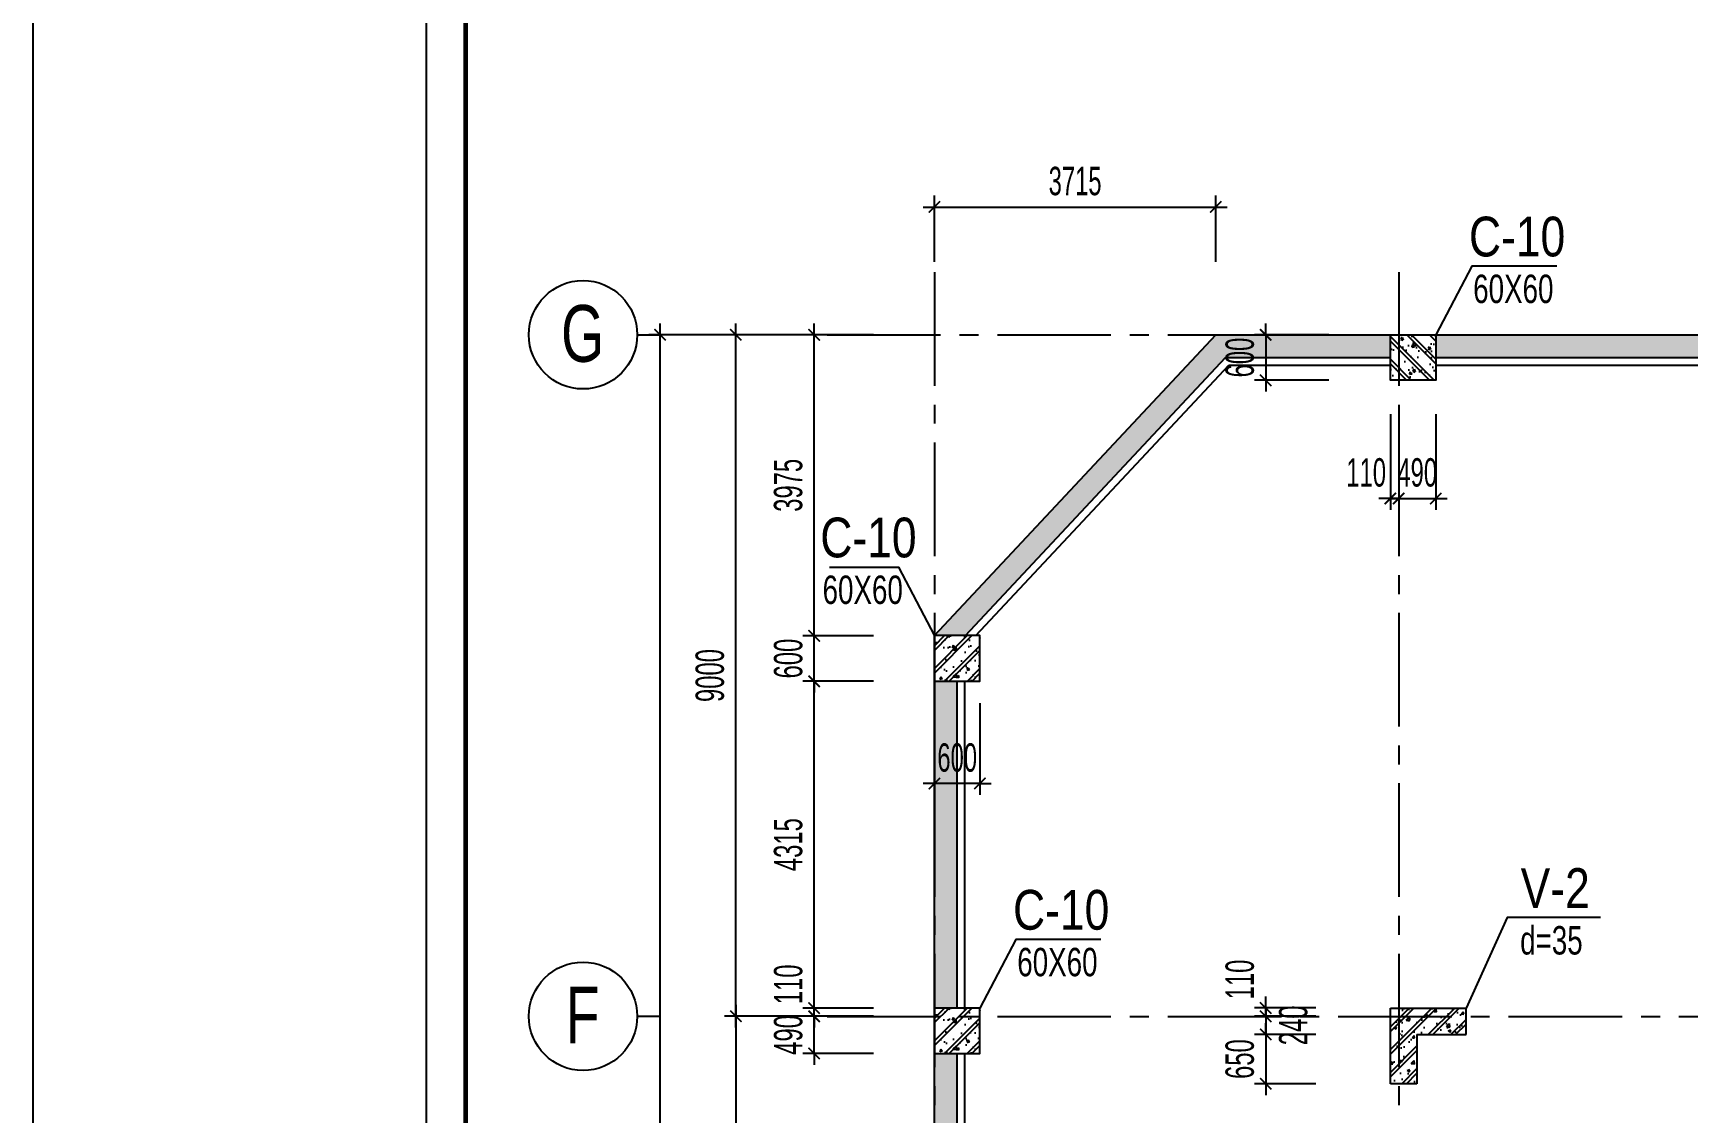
# Model space of a CAD drawing. Extents: x 1719887 to 1865417, y -150890 to 59748.
# Drawn here: x 1719887 to 1741740, y 21965 to 36225 of the extents above; entities that cross this region are included whole.
import ezdxf
from ezdxf.enums import TextEntityAlignment as Align

# ---------------------------------------------------------------- set-up
doc = ezdxf.new("R2010")
doc.units = 0
doc.header["$LTSCALE"] = 1000
doc.header["$MEASUREMENT"] = 0
doc.header["$PDMODE"] = 3
doc.linetypes.add('CENTER2', pattern=[1.125, 0.75, -0.125, 0.125, -0.125])
doc.layers.get('0').update_dxf_attribs({"linetype": 'CONTINUOUS'})
doc.layers.get('Defpoints').update_dxf_attribs({"linetype": 'CONTINUOUS'})
for name, color, linetype in [('CDC-KHUNGTEN', 7, 'CONTINUOUS'), ('CDC.01.AXIS', 160, 'CENTER2'), ('CDC.02.DIM', 1, 'CONTINUOUS'), ('CDC.05.STEEL', 4, 'CONTINUOUS'), ('CDC.06.TEXT', 2, 'CONTINUOUS'), ('CDC.10.HATCH', 9, 'CONTINUOUS'), ('CDC.11.NOTE', 8, 'CONTINUOUS'), ('KCS_CHI', 1, 'CONTINUOUS')]:
    doc.layers.add(name, color=color, linetype=linetype)
doc.styles.add('ARIAL', font='arial.ttf', dxfattribs={"width": 0.6})
doc.dimstyles.new('D150', dxfattribs={"dimscale": 150, "dimtxt": 2.5, "dimasz": 1, "dimexe": 1, "dimexo": 0, "dimgap": 1, "dimtad": 1, "dimdec": 0, "dimdsep": 46, "dimtxsty": 'ARIAL', "dimblk": 'ARCHTICK', "dimcen": 1, "dimdle": 1, "dimclrd": 1, "dimclre": 1, "dimclrt": 2, "dimadec": 0, "dimazin": 0, "dimtfac": 0.00072, "dimtdec": 0, "dimtix": 1, "dimtmove": 2, "dimatfit": 3, "dimldrblk": 'ARCHTICK', "dimfxl": 1, "dimtolj": 1, "dimlwd": -1, "dimlwe": -1, "dimarcsym": 0})
pattern_1 = [(50, (0, 0), (573.80815, -50.20171), [60, -660]), (355, (0, 0), (-111.00107, 601.7537), [48, -528]), (100.4514, (47.8, -4.2), (462.8075, 551.55163), [50.99215, -560.91369]), (46.1842, (0, 160), (853.79284, -132.4152), [90, -990]), (96.6356, (71.15, 149), (747.73016, 779.2943), [76.48823, -841.3704]), (351.1842, (0, 160), (747.72956, 779.2949), [72, -792]), (21, (80, 120), (477.52564, -322.09511), [60, -660]), (326, (80, 120), (194.65227, 580.12004), [48, -528]), (71.4514, (119.8, 93.16), (672.1781, 258.0244), [50.99215, -560.91369]), (37.5, (0, 0), (9.727884, 266.315083), [0, -521.6, 0, -536, 0, -530]), (7.5, (0, 0), (210.45563, 315.52937), [0, -305.6, 0, -509.6, 0, -202]), (327.5, (-178.4, 0), (427.05795, -18.043897), [0, -200, 0, -624, 0, -828]), (317.5, (-258.4, 0), (466.548935, 80.083986), [0, -260, 0, -414.4, 0, -588]), (45, (0, 0), (-240.416306, 240.416306), []), (45, (0, 98), (-240.416306, 240.416306), [])]

# ---------------------------------------------------------------- blocks, each defined once
blk = doc.blocks.new('_ARCHTICK')
at = {"color": 0, "linetype": 'ByBlock', "const_width": 0.15}
blk.add_lwpolyline([(-0.5, -0.5), (0.5, 0.5)], dxfattribs=at)
blk = doc.blocks.new('*D440')
at = {"layer": 'CDC.02.DIM', "color": 1, "transparency": 16777216}
for p, q in [((1729167, 23391), (1729167, 15791)), ((1730533, 23241), (1729017, 23241)), ((1730533, 15941), (1729017, 15941))]:
    blk.add_line(p, q, dxfattribs=at)
at = {"layer": 'Defpoints', "color": 0, "transparency": 16777216}
for p in [(1730533, 23241), (1729167, 15941), (1730533, 15941)]:
    blk.add_point(p, dxfattribs=at)
at = {"layer": 'CDC.02.DIM', "color": 1, "transparency": 16777216, "xscale": 150, "yscale": 150, "zscale": 150}
for p, rotation in [((1729167, 23241), 90), ((1729167, 15941), 270)]:
    blk.add_blockref('_ARCHTICK', p, dxfattribs=dict(at, rotation=rotation))
at = {"layer": 'CDC.02.DIM', "color": 2, "transparency": 16777216, "insert": (1728825, 19591), "char_height": 375, "attachment_point": 5, "rotation": 90, "style": 'ARIAL'}
blk.add_mtext('\\A1;7300', dxfattribs=at)
blk = doc.blocks.new('*D445')
at = {"layer": 'CDC.02.DIM', "color": 1, "transparency": 16777216}
for p, q in [((1728167, -23199), (1728167, 32391)), ((1730533, 32241), (1728017, 32241)), ((1730533, -23049), (1728017, -23049))]:
    blk.add_line(p, q, dxfattribs=at)
at = {"layer": 'Defpoints', "color": 0, "transparency": 16777216}
for p in [(1728167, 32241), (1730533, 32241), (1730533, -23049)]:
    blk.add_point(p, dxfattribs=at)
at = {"layer": 'CDC.02.DIM', "color": 1, "transparency": 16777216, "xscale": 150, "yscale": 150, "zscale": 150}
for p, rotation in [((1728167, 32241), 90), ((1728167, -23049), 270)]:
    blk.add_blockref('_ARCHTICK', p, dxfattribs=dict(at, rotation=rotation))
at = {"layer": 'CDC.02.DIM', "color": 2, "transparency": 16777216, "insert": (1727825, 4596), "char_height": 375, "attachment_point": 5, "rotation": 90, "style": 'ARIAL'}
blk.add_mtext('\\A1;55290', dxfattribs=at)
blk = doc.blocks.new('*D462')
at = {"layer": 'CDC.02.DIM', "color": 1, "transparency": 16777216}
for p, q in [((1729167, 23091), (1729167, 32391)), ((1730533, 32241), (1729017, 32241)), ((1730533, 23241), (1729017, 23241))]:
    blk.add_line(p, q, dxfattribs=at)
at = {"layer": 'Defpoints', "color": 0, "transparency": 16777216}
for p in [(1729167, 32241), (1730533, 32241), (1730533, 23241)]:
    blk.add_point(p, dxfattribs=at)
at = {"layer": 'CDC.02.DIM', "color": 1, "transparency": 16777216, "xscale": 150, "yscale": 150, "zscale": 150}
for p, rotation in [((1729167, 32241), 90), ((1729167, 23241), 270)]:
    blk.add_blockref('_ARCHTICK', p, dxfattribs=dict(at, rotation=rotation))
at = {"layer": 'CDC.02.DIM', "color": 2, "transparency": 16777216, "insert": (1728825, 27741), "char_height": 375, "attachment_point": 5, "rotation": 90, "style": 'ARIAL'}
blk.add_mtext('\\A1;9000', dxfattribs=at)
blk = doc.blocks.new('TH1')
at = {"layer": 'CDC.10.HATCH'}
h = blk.add_hatch(dxfattribs=at)
h.set_pattern_fill('CHAU-01', color=256, scale=80, style=0, pattern_type=2)
h.set_pattern_definition(pattern_1)
h.paths.add_polyline_path([(1734850, -103598), (1734550, -103598), (1734550, -110158), (1734850, -110158)])
h.paths.add_polyline_path([(1734849, -96348), (1734549, -96348), (1734550, -102998), (1734850, -102998)])
h.paths.add_polyline_path([(1734849, -87748), (1734549, -87748), (1734549, -95748), (1734849, -95748)])
h.paths.add_polyline_path([(1734849, -80497), (1734549, -80497), (1734549, -87148), (1734849, -87148)])
h.paths.add_polyline_path([(1734849, -73338), (1734549, -73338), (1734549, -79897), (1734849, -79897)])
h.paths.add_polyline_path([(1734849, -68421), (1734549, -68421), (1734549, -72738), (1734849, -72738)])
h.paths.add_polyline_path([(1738394, -64148), (1740570, -64148), (1740570, -63848), (1738264, -63848), (1734549, -67821), (1734960, -67821)])
h = blk.add_hatch(dxfattribs=at)
h.set_pattern_fill('CHAU-01', color=256, scale=50, angle=270, style=0, pattern_type=2)
h.set_pattern_definition([(320, (-8186.55, -371169.63), (-31.376067, -358.63009), [37.5, -412.5]), (265, (-8186.55, -371169.63), (376.09607, 69.37567), [30, -330]), (10.4514, (-8189.17, -371199.52), (344.71977, -289.25469), [31.870095, -350.571056]), (316.1842, (-8086.55, -371169.63), (-82.75951, -533.62052), [56.25, -618.75]), (6.6356, (-8093.45, -371214.1), (487.05894, -467.33135), [47.80514, -525.8565]), (261.1842, (-8086.55, -371169.63), (487.0593, -467.33097), [45, -495]), (291, (-8111.55, -371219.63), (-201.309445, -298.453526), [37.5, -412.5]), (236, (-8111.55, -371219.63), (362.57502, -121.657666), [30, -330]), (341.4514, (-8128.33, -371244.5), (161.26525, -420.111314), [31.870095, -350.571056]), (307.5, (-8186.55, -371169.63), (166.446927, -6.079928), [0, -326, 0, -335, 0, -331.25]), (277.5, (-8186.55, -371169.63), (197.205856, -131.534769), [0, -191, 0, -318.5, 0, -126.25]), (237.5, (-8186.55, -371058.13), (-11.277436, -266.911218), [0, -125, 0, -390, 0, -517.5]), (227.5, (-8186.55, -371008.13), (50.05249, -291.593085), [0, -162.5, 0, -259, 0, -367.5]), (315, (-8186.55, -371169.63), (150.26019, 150.26019), []), (315, (-8125.3, -371169.63), (150.26019, 150.26019), [])])
h.paths.add_polyline_path([(1741170, -64448), (1740570, -64448), (1740570, -63848), (1741170, -63848)])
h = blk.add_hatch(dxfattribs=at)
h.set_pattern_fill('CHAU-01', color=256, scale=80, style=0, pattern_type=2)
h.set_pattern_definition(pattern_1)
h.paths.add_polyline_path([(1748680, -63848), (1741170, -63848), (1741170, -64148), (1748680, -64148)])
h.paths.add_polyline_path([(1756880, -63848), (1749280, -63848), (1749280, -64148), (1756880, -64148)])
h.paths.add_polyline_path([(1765080, -63848), (1757480, -63848), (1757480, -64148), (1765080, -64148)])
h.paths.add_polyline_path([(1773190, -63848), (1765680, -63848), (1765680, -64148), (1773190, -64148)])
h.paths.add_polyline_path([(1781280, -63848), (1773790, -63848), (1773790, -64148), (1781280, -64148)])
h.paths.add_polyline_path([(1789255, -63848), (1781880, -63848), (1781880, -64148), (1789255, -64148)])
h = blk.add_hatch(dxfattribs=at)
h.set_pattern_fill('CHAU-01', color=256, scale=50, angle=270, style=0, pattern_type=2)
h.set_pattern_definition([(220, (3483906.13, -375142.53), (31.376067, -358.63009), [37.5, -412.5]), (275, (3483906.13, -375142.53), (-376.09607, 69.37567), [30, -330]), (169.5486, (3483908.74, -375172.4), (-344.71977, -289.25469), [31.870095, -350.571056]), (223.8158, (3483806.13, -375142.53), (82.75951, -533.62052), [56.25, -618.75]), (173.3644, (3483813.03, -375187), (-487.05894, -467.33135), [47.80514, -525.8565]), (278.8158, (3483806.13, -375142.53), (-487.0593, -467.33097), [45, -495]), (249, (3483831.13, -375192.53), (201.309445, -298.453526), [37.5, -412.5]), (304, (3483831.13, -375192.53), (-362.57502, -121.657666), [30, -330]), (198.5486, (3483847.9, -375217.4), (-161.26525, -420.111314), [31.870095, -350.571056]), (232.5, (3483906.13, -375142.53), (-166.446927, -6.079928), [0, -326, 0, -335, 0, -331.25]), (262.5, (3483906.13, -375142.53), (-197.205856, -131.534769), [0, -191, 0, -318.5, 0, -126.25]), (302.5, (3483906.13, -375031.03), (11.277436, -266.911218), [0, -125, 0, -390, 0, -517.5]), (312.5, (3483906.13, -374981.03), (-50.05249, -291.593085), [0, -162.5, 0, -259, 0, -367.5]), (225, (3483906.13, -375142.53), (-150.26019, 150.26019), []), (225, (3483844.88, -375142.53), (-150.26019, 150.26019), [])])
h.paths.add_polyline_path([(1734550, -68421), (1735150, -68421), (1735150, -67821), (1734550, -67821)])
h = blk.add_hatch(dxfattribs=at)
h.set_pattern_fill('CHAU-01', color=256, scale=50, angle=270, style=0, pattern_type=2)
h.set_pattern_definition([(220, (3483906, -380059.1), (31.376067, -358.63009), [37.5, -412.5]), (275, (3483906, -380059.1), (-376.09607, 69.37567), [30, -330]), (169.5486, (3483908.6, -380089), (-344.71977, -289.25469), [31.870095, -350.571056]), (223.8158, (3483806, -380059.1), (82.75951, -533.62052), [56.25, -618.75]), (173.3644, (3483812.9, -380103.6), (-487.05894, -467.33135), [47.80514, -525.8565]), (278.8158, (3483806, -380059.1), (-487.0593, -467.33097), [45, -495]), (249, (3483831, -380109.1), (201.309445, -298.453526), [37.5, -412.5]), (304, (3483831, -380109.1), (-362.57502, -121.657666), [30, -330]), (198.5486, (3483847.77, -380134), (-161.26525, -420.111314), [31.870095, -350.571056]), (232.5, (3483906, -380059.11), (-166.446927, -6.079928), [0, -326, 0, -335, 0, -331.25]), (262.5, (3483906, -380059.11), (-197.205856, -131.534769), [0, -191, 0, -318.5, 0, -126.25]), (302.5, (3483906, -379947.61), (11.277436, -266.911218), [0, -125, 0, -390, 0, -517.5]), (312.5, (3483906, -379897.61), (-50.05249, -291.593085), [0, -162.5, 0, -259, 0, -367.5]), (225, (3483906, -380059.11), (-150.26019, 150.26019), []), (225, (3483844.74, -380059.11), (-150.26019, 150.26019), [])])
h.paths.add_polyline_path([(1734550, -73338), (1735150, -73338), (1735150, -72738), (1734550, -72738)])
h = blk.add_hatch(dxfattribs=at)
h.set_pattern_fill('CHAU-01', color=256, scale=50, style=0, pattern_type=2)
h.set_pattern_definition([(50, (0, 0), (358.63009, -31.376067), [37.5, -412.5]), (355, (0, 0), (-69.37567, 376.09607), [30, -330]), (100.4514, (29.9, -2.6), (289.25469, 344.71977), [31.870095, -350.571056]), (46.1842, (0, 100), (533.62052, -82.75951), [56.25, -618.75]), (96.6356, (44.47, 93.1), (467.33135, 487.05894), [47.80514, -525.8565]), (351.1842, (0, 100), (467.33097, 487.0593), [45, -495]), (21, (50, 75), (298.453526, -201.309445), [37.5, -412.5]), (326, (50, 75), (121.657666, 362.57502), [30, -330]), (71.4514, (74.87, 58.22), (420.111314, 161.26525), [31.870095, -350.571056]), (37.5, (0, 0), (6.079928, 166.446927), [0, -326, 0, -335, 0, -331.25]), (7.5, (0, 0), (131.534769, 197.205856), [0, -191, 0, -318.5, 0, -126.25]), (327.5, (-111.5, 0), (266.911218, -11.277436), [0, -125, 0, -390, 0, -517.5]), (317.5, (-161.5, 0), (291.593085, 50.05249), [0, -162.5, 0, -259, 0, -367.5]), (45, (0, 0), (-150.26019, 150.26019), []), (45, (0, 61.25), (-150.26019, 150.26019), [])])
h.paths.add_polyline_path([(1740680, -72848), (1740570, -72848), (1740570, -73738), (1740680, -73738)])
h.paths.add_polyline_path([(1741570, -72848), (1740680, -72848), (1740680, -73738), (1740920, -73738), (1740920, -73088), (1741570, -73088)])
h.paths.add_polyline_path([(1741570, -72738), (1740680, -72738), (1740680, -72848), (1741570, -72848)])
h.paths.add_polyline_path([(1740680, -72738), (1740570, -72738), (1740570, -72848), (1740680, -72848)])
at = {"layer": 'CDC.01.AXIS', "ltscale": 2}
for p, q in [((1734550, -63021), (1734550, -119734)), ((1740680, -63021), (1740680, -119734)), ((1733131, -63847), (1840145, -63847)), ((1733131, -72848), (1840145, -72848))]:
    blk.add_line(p, q, dxfattribs=at)
at = {"layer": 'CDC.05.STEEL'}
for p, q in [((1734549, -67821), (1738264, -63848)), ((1738264, -63848), (1834640, -63848)), ((1734960, -67821), (1738394, -64148)), ((1738394, -64148), (1740570, -64148)), ((1741170, -64148), (1748680, -64148)), ((1735097, -67821), (1738438, -64248)), ((1738438, -64248), (1740570, -64248)), ((1741170, -64248), (1748680, -64248)), ((1734550, -119137), (1734549, -67821)), ((1734549, -67821), (1734549, -67821)), ((1734849, -72738), (1734849, -68421)), ((1734949, -72738), (1734949, -68421)), ((1734849, -79897), (1734849, -73338)), ((1734949, -79897), (1734949, -73338))]:
    blk.add_line(p, q, dxfattribs=at)
at = {"layer": 'CDC.05.STEEL', "ltscale": 2000}
for p, q in [((1740570, -73738), (1740570, -72738)), ((1740570, -72738), (1741570, -72738)), ((1741570, -73088), (1741570, -72738)), ((1740920, -73088), (1740920, -73738)), ((1740920, -73088), (1741570, -73088)), ((1740920, -73738), (1740570, -73738))]:
    blk.add_line(p, q, dxfattribs=at)
for points in [[(1741170, -63848), (1741170, -64448), (1740570, -64448), (1740570, -63848)], [(1734549, -67821), (1734549, -68421), (1735149, -68421), (1735149, -67821)], [(1734550, -72738), (1734550, -73338), (1735150, -73338), (1735150, -72738)]]:
    blk.add_lwpolyline(points, close=True, dxfattribs=at)
blk = doc.blocks.new('*D643')
at = {"layer": 'CDC.02.DIM', "color": 1, "transparency": 16777216}
for p, q in [((1737810, 31193), (1737810, 29929)), ((1737920, 31193), (1737920, 29929)), ((1737810, 30079), (1737660, 30079)), ((1737810, 30079), (1737920, 30079)), ((1737920, 30079), (1738070, 30079))]:
    blk.add_line(p, q, dxfattribs=at)
at = {"layer": 'Defpoints', "color": 0, "transparency": 16777216}
for p in [(1737810, 31193), (1737920, 31193), (1737920, 30079)]:
    blk.add_point(p, dxfattribs=at)
at = {"layer": 'CDC.02.DIM', "color": 1, "transparency": 16777216, "xscale": 150, "yscale": 150, "zscale": 150}
blk.add_blockref('_ARCHTICK', (1737810, 30079), dxfattribs=at)
at = {"layer": 'CDC.02.DIM', "color": 1, "transparency": 16777216, "xscale": 150, "yscale": 150, "zscale": 150, "rotation": 180}
blk.add_blockref('_ARCHTICK', (1737920, 30079), dxfattribs=at)
at = {"layer": 'CDC.02.DIM', "color": 2, "transparency": 16777216, "insert": (1737491, 30421), "char_height": 375, "attachment_point": 5, "style": 'ARIAL'}
blk.add_mtext('\\A1;110', dxfattribs=at)
blk = doc.blocks.new('*D644')
at = {"layer": 'CDC.02.DIM', "color": 1, "transparency": 16777216}
for p, q in [((1737920, 31193), (1737920, 29929)), ((1738410, 31193), (1738410, 29929)), ((1737920, 30079), (1737770, 30079)), ((1737920, 30079), (1738410, 30079)), ((1738410, 30079), (1738560, 30079))]:
    blk.add_line(p, q, dxfattribs=at)
at = {"layer": 'Defpoints', "color": 0, "transparency": 16777216}
for p in [(1737920, 31193), (1738410, 31193), (1738410, 30079)]:
    blk.add_point(p, dxfattribs=at)
at = {"layer": 'CDC.02.DIM', "color": 1, "transparency": 16777216, "xscale": 150, "yscale": 150, "zscale": 150}
blk.add_blockref('_ARCHTICK', (1737920, 30079), dxfattribs=at)
at = {"layer": 'CDC.02.DIM', "color": 1, "transparency": 16777216, "xscale": 150, "yscale": 150, "zscale": 150, "rotation": 180}
blk.add_blockref('_ARCHTICK', (1738410, 30079), dxfattribs=at)
at = {"layer": 'CDC.02.DIM', "color": 2, "transparency": 16777216, "insert": (1738165, 30421), "char_height": 375, "attachment_point": 5, "style": 'ARIAL'}
blk.add_mtext('\\A1;490', dxfattribs=at)
blk = doc.blocks.new('*D671')
at = {"layer": 'CDC.02.DIM', "color": 1, "transparency": 16777216}
for p, q in [((1731790, 27378), (1731790, 26165)), ((1732390, 27378), (1732390, 26165)), ((1731790, 26315), (1731640, 26315)), ((1732390, 26315), (1731790, 26315)), ((1732390, 26315), (1732540, 26315))]:
    blk.add_line(p, q, dxfattribs=at)
at = {"layer": 'Defpoints', "color": 0, "transparency": 16777216}
for p in [(1731790, 27378), (1732390, 27378), (1731790, 26315)]:
    blk.add_point(p, dxfattribs=at)
at = {"layer": 'CDC.02.DIM', "color": 1, "transparency": 16777216, "xscale": 150, "yscale": 150, "zscale": 150}
blk.add_blockref('_ARCHTICK', (1731790, 26315), dxfattribs=at)
at = {"layer": 'CDC.02.DIM', "color": 1, "transparency": 16777216, "xscale": 150, "yscale": 150, "zscale": 150, "rotation": 180}
blk.add_blockref('_ARCHTICK', (1732390, 26315), dxfattribs=at)
at = {"layer": 'CDC.02.DIM', "color": 2, "transparency": 16777216, "insert": (1732090, 26656), "char_height": 375, "attachment_point": 5, "style": 'ARIAL'}
blk.add_mtext('\\A1;600', dxfattribs=at)
blk = doc.blocks.new('*D813')
at = {"layer": 'CDC.02.DIM', "color": 1, "transparency": 16777216}
for p, q in [((1736164, 23351), (1736164, 23501)), ((1736824, 23351), (1736014, 23351)), ((1736824, 23241), (1736014, 23241)), ((1736164, 23351), (1736164, 23241)), ((1736164, 23241), (1736164, 23091))]:
    blk.add_line(p, q, dxfattribs=at)
at = {"layer": 'Defpoints', "color": 0, "transparency": 16777216}
for p in [(1736164, 23241), (1736824, 23351), (1736824, 23241)]:
    blk.add_point(p, dxfattribs=at)
at = {"layer": 'CDC.02.DIM', "color": 1, "transparency": 16777216, "xscale": 150, "yscale": 150, "zscale": 150}
for p, rotation in [((1736164, 23351), 270), ((1736164, 23241), 90)]:
    blk.add_blockref('_ARCHTICK', p, dxfattribs=dict(at, rotation=rotation))
at = {"layer": 'CDC.02.DIM', "color": 2, "transparency": 16777216, "insert": (1735823, 23727), "char_height": 375, "attachment_point": 5, "rotation": 90, "style": 'ARIAL'}
blk.add_mtext('\\A1;110', dxfattribs=at)
blk = doc.blocks.new('*D814')
at = {"layer": 'CDC.02.DIM', "color": 1, "transparency": 16777216}
for p, q in [((1736164, 23241), (1736164, 23391)), ((1736824, 23241), (1736014, 23241)), ((1736164, 23241), (1736164, 23001)), ((1736824, 23001), (1736014, 23001)), ((1736164, 23001), (1736164, 22851))]:
    blk.add_line(p, q, dxfattribs=at)
at = {"layer": 'Defpoints', "color": 0, "transparency": 16777216}
for p in [(1736824, 23241), (1736164, 23001), (1736824, 23001)]:
    blk.add_point(p, dxfattribs=at)
at = {"layer": 'CDC.02.DIM', "color": 1, "transparency": 16777216, "xscale": 150, "yscale": 150, "zscale": 150}
for p, rotation in [((1736164, 23241), 270), ((1736164, 23001), 90)]:
    blk.add_blockref('_ARCHTICK', p, dxfattribs=dict(at, rotation=rotation))
at = {"layer": 'CDC.02.DIM', "color": 2, "transparency": 16777216, "insert": (1736529, 23121), "char_height": 375, "attachment_point": 5, "rotation": 90, "style": 'ARIAL'}
blk.add_mtext('\\A1;240', dxfattribs=at)
blk = doc.blocks.new('*D815')
at = {"layer": 'CDC.02.DIM', "color": 1, "transparency": 16777216}
for p, q in [((1736824, 23001), (1736014, 23001)), ((1736164, 23001), (1736164, 23151)), ((1736164, 23001), (1736164, 22351)), ((1736824, 22351), (1736014, 22351)), ((1736164, 22351), (1736164, 22201))]:
    blk.add_line(p, q, dxfattribs=at)
at = {"layer": 'Defpoints', "color": 0, "transparency": 16777216}
for p in [(1736824, 23001), (1736164, 22351), (1736824, 22351)]:
    blk.add_point(p, dxfattribs=at)
at = {"layer": 'CDC.02.DIM', "color": 1, "transparency": 16777216, "xscale": 150, "yscale": 150, "zscale": 150}
for p, rotation in [((1736164, 23001), 270), ((1736164, 22351), 90)]:
    blk.add_blockref('_ARCHTICK', p, dxfattribs=dict(at, rotation=rotation))
at = {"layer": 'CDC.02.DIM', "color": 2, "transparency": 16777216, "insert": (1735823, 22676), "char_height": 375, "attachment_point": 5, "rotation": 90, "style": 'ARIAL'}
blk.add_mtext('\\A1;650', dxfattribs=at)
blk = doc.blocks.new('*D828')
at = {"layer": 'CDC.02.DIM', "color": 1, "transparency": 16777216}
for p, q in [((1736164, 32240), (1736164, 32390)), ((1736999, 32240), (1736014, 32240)), ((1736164, 32240), (1736164, 31640)), ((1736999, 31640), (1736014, 31640)), ((1736164, 31640), (1736164, 31490))]:
    blk.add_line(p, q, dxfattribs=at)
at = {"layer": 'Defpoints', "color": 0, "transparency": 16777216}
for p in [(1736999, 32240), (1736164, 31640), (1736999, 31640)]:
    blk.add_point(p, dxfattribs=at)
at = {"layer": 'CDC.02.DIM', "color": 1, "transparency": 16777216, "xscale": 150, "yscale": 150, "zscale": 150}
for p, rotation in [((1736164, 32240), 270), ((1736164, 31640), 90)]:
    blk.add_blockref('_ARCHTICK', p, dxfattribs=dict(at, rotation=rotation))
at = {"layer": 'CDC.02.DIM', "color": 2, "transparency": 16777216, "insert": (1735823, 31940), "char_height": 375, "attachment_point": 5, "rotation": 90, "style": 'ARIAL'}
blk.add_mtext('\\A1;600', dxfattribs=at)
blk = doc.blocks.new('*D985')
at = {"layer": 'CDC.02.DIM', "color": 1, "transparency": 16777216}
for p, q in [((1730201, 23241), (1730201, 23391)), ((1730985, 23241), (1730051, 23241)), ((1730201, 22750), (1730201, 23241)), ((1730985, 22750), (1730051, 22750)), ((1730201, 22750), (1730201, 22600))]:
    blk.add_line(p, q, dxfattribs=at)
at = {"layer": 'Defpoints', "color": 0, "transparency": 16777216}
for p in [(1730201, 23241), (1730985, 23241), (1730985, 22750)]:
    blk.add_point(p, dxfattribs=at)
at = {"layer": 'CDC.02.DIM', "color": 1, "transparency": 16777216, "xscale": 150, "yscale": 150, "zscale": 150}
for p, rotation in [((1730201, 23241), 270), ((1730201, 22750), 90)]:
    blk.add_blockref('_ARCHTICK', p, dxfattribs=dict(at, rotation=rotation))
at = {"layer": 'CDC.02.DIM', "color": 2, "transparency": 16777216, "insert": (1729860, 22995), "char_height": 375, "attachment_point": 5, "rotation": 90, "style": 'ARIAL'}
blk.add_mtext('\\A1;490', dxfattribs=at)
blk = doc.blocks.new('*D986')
at = {"layer": 'CDC.02.DIM', "color": 1, "transparency": 16777216}
for p, q in [((1730201, 23350), (1730201, 23500)), ((1730985, 23350), (1730051, 23350)), ((1730985, 23241), (1730051, 23241)), ((1730201, 23241), (1730201, 23350)), ((1730201, 23241), (1730201, 23091))]:
    blk.add_line(p, q, dxfattribs=at)
at = {"layer": 'Defpoints', "color": 0, "transparency": 16777216}
for p in [(1730201, 23350), (1730985, 23350), (1730985, 23241)]:
    blk.add_point(p, dxfattribs=at)
at = {"layer": 'CDC.02.DIM', "color": 1, "transparency": 16777216, "xscale": 150, "yscale": 150, "zscale": 150}
for p, rotation in [((1730201, 23350), 270), ((1730201, 23241), 90)]:
    blk.add_blockref('_ARCHTICK', p, dxfattribs=dict(at, rotation=rotation))
at = {"layer": 'CDC.02.DIM', "color": 2, "transparency": 16777216, "insert": (1729860, 23663), "char_height": 375, "attachment_point": 5, "rotation": 90, "style": 'ARIAL'}
blk.add_mtext('\\A1;110', dxfattribs=at)
blk = doc.blocks.new('*D994')
at = {"layer": 'CDC.02.DIM', "color": 1, "transparency": 16777216}
for p, q in [((1730201, 23200), (1730201, 27815)), ((1730985, 27665), (1730051, 27665)), ((1730985, 23350), (1730051, 23350))]:
    blk.add_line(p, q, dxfattribs=at)
at = {"layer": 'Defpoints', "color": 0, "transparency": 16777216}
for p in [(1730201, 27665), (1730985, 27665), (1730985, 23350)]:
    blk.add_point(p, dxfattribs=at)
at = {"layer": 'CDC.02.DIM', "color": 1, "transparency": 16777216, "xscale": 150, "yscale": 150, "zscale": 150}
for p, rotation in [((1730201, 27665), 90), ((1730201, 23350), 270)]:
    blk.add_blockref('_ARCHTICK', p, dxfattribs=dict(at, rotation=rotation))
at = {"layer": 'CDC.02.DIM', "color": 2, "transparency": 16777216, "insert": (1729859, 25508), "char_height": 375, "attachment_point": 5, "rotation": 90, "style": 'ARIAL'}
blk.add_mtext('\\A1;4315', dxfattribs=at)
blk = doc.blocks.new('*D995')
at = {"layer": 'CDC.02.DIM', "color": 1, "transparency": 16777216}
for p, q in [((1730201, 28265), (1730201, 28415)), ((1730985, 28265), (1730051, 28265)), ((1730201, 27665), (1730201, 28265)), ((1730985, 27665), (1730051, 27665)), ((1730201, 27665), (1730201, 27515))]:
    blk.add_line(p, q, dxfattribs=at)
at = {"layer": 'Defpoints', "color": 0, "transparency": 16777216}
for p in [(1730201, 28265), (1730985, 28265), (1730985, 27665)]:
    blk.add_point(p, dxfattribs=at)
at = {"layer": 'CDC.02.DIM', "color": 1, "transparency": 16777216, "xscale": 150, "yscale": 150, "zscale": 150}
for p, rotation in [((1730201, 28265), 270), ((1730201, 27665), 90)]:
    blk.add_blockref('_ARCHTICK', p, dxfattribs=dict(at, rotation=rotation))
at = {"layer": 'CDC.02.DIM', "color": 2, "transparency": 16777216, "insert": (1729860, 27965), "char_height": 375, "attachment_point": 5, "rotation": 90, "style": 'ARIAL'}
blk.add_mtext('\\A1;600', dxfattribs=at)
blk = doc.blocks.new('*D1068')
at = {"layer": 'CDC.02.DIM', "color": 1, "transparency": 16777216}
for p, q in [((1731639, 33928), (1735654, 33928)), ((1731789, 33206), (1731789, 34078)), ((1735504, 33206), (1735504, 34078))]:
    blk.add_line(p, q, dxfattribs=at)
at = {"layer": 'Defpoints', "color": 0, "transparency": 16777216}
for p in [(1735504, 33928), (1731789, 33206), (1735504, 33206)]:
    blk.add_point(p, dxfattribs=at)
at = {"layer": 'CDC.02.DIM', "color": 1, "transparency": 16777216, "xscale": 150, "yscale": 150, "zscale": 150, "rotation": 180}
blk.add_blockref('_ARCHTICK', (1731789, 33928), dxfattribs=at)
at = {"layer": 'CDC.02.DIM', "color": 1, "transparency": 16777216, "xscale": 150, "yscale": 150, "zscale": 150}
blk.add_blockref('_ARCHTICK', (1735504, 33928), dxfattribs=at)
at = {"layer": 'CDC.02.DIM', "color": 2, "transparency": 16777216, "insert": (1733647, 34269), "char_height": 375, "attachment_point": 5, "style": 'ARIAL'}
blk.add_mtext('\\A1;3715', dxfattribs=at)
blk = doc.blocks.new('*D1075')
at = {"layer": 'CDC.02.DIM', "color": 1, "transparency": 16777216}
for p, q in [((1730201, 28115), (1730201, 32390)), ((1730985, 32240), (1730051, 32240)), ((1730985, 28265), (1730051, 28265))]:
    blk.add_line(p, q, dxfattribs=at)
at = {"layer": 'Defpoints', "color": 0, "transparency": 16777216}
for p in [(1730201, 32240), (1730985, 32240), (1730985, 28265)]:
    blk.add_point(p, dxfattribs=at)
at = {"layer": 'CDC.02.DIM', "color": 1, "transparency": 16777216, "xscale": 150, "yscale": 150, "zscale": 150}
for p, rotation in [((1730201, 32240), 90), ((1730201, 28265), 270)]:
    blk.add_blockref('_ARCHTICK', p, dxfattribs=dict(at, rotation=rotation))
at = {"layer": 'CDC.02.DIM', "color": 2, "transparency": 16777216, "insert": (1729859, 30253), "char_height": 375, "attachment_point": 5, "rotation": 90, "style": 'ARIAL'}
blk.add_mtext('\\A1;3975', dxfattribs=at)
blk = doc.blocks.new('KHUNG TEN')
at = {"layer": 'CDC-KHUNGTEN', "color": 8}
blk.add_lwpolyline([(75096, 1100), (83000, 1100), (83000, 58300), (3000, 58300), (3000, 1100), (75096, 1100)], dxfattribs=at)
at = {"layer": 'CDC-KHUNGTEN', "color": 255, "lineweight": 60}
blk.add_lwpolyline([(74900, 1400), (74900, 58000), (3300, 58000), (3300, 1400), (74900, 1400)], close=True, dxfattribs=at)
at = {"layer": 'Defpoints', "color": 1, "ltscale": 0.2}
blk.add_lwpolyline([(0, 0), (0, 59400), (84100, 59400), (84100, 0), (0, 0)], close=True, dxfattribs=at)

msp = doc.modelspace()

# ---------------------------------------------------------------- linework, layer by layer
at = {"layer": 'CDC.11.NOTE'}
for points in [[(1740007, 33147.7), (1738886.1, 33147.7), (1738410.2, 32240.3)], [(1730405.9, 29173.9), (1731314.3, 29173.9), (1731790.2, 28266.4)], [(1740586.1, 24544.5), (1739352.9, 24544.5), (1738810.2, 23350.3)], [(1733986.4, 24257.3), (1732865.5, 24257.3), (1732389.6, 23349.8)]]:
    msp.add_lwpolyline(points, dxfattribs=at)
at = {"layer": 'KCS_CHI'}
for p, q in [((1727864.9, 32241.2), (1728166.8, 32241.2)), ((1727864.9, 23240.9), (1728166.8, 23240.9))]:
    msp.add_line(p, q, dxfattribs=at)
for centre in [(1727149, 32241.2), (1727149, 23240.9)]:
    msp.add_circle(centre, 715.9, dxfattribs=at)

# ---------------------------------------------------------------- block references
at = {"layer": 'CDC.06.TEXT', "xscale": 1.730439951605972, "yscale": 1.730439951605972, "zscale": 1.730439951605972}
msp.add_blockref('KHUNG TEN', (1719886.7, -43039.7), dxfattribs=at)
at = {"layer": 'CDC.10.HATCH'}
msp.add_blockref('TH1', (-2759.9, 96088.6), dxfattribs=at)

# ---------------------------------------------------------------- texts
at = {"layer": 'CDC.06.TEXT', "style": 'ARIAL'}
for s, height, width, p in [('C-10', 525, 0.8, (1739484, 33537.9)), ('60X60', 375, 0.7, (1739434.1, 32847.7)), ('C-10', 525, 0.8, (1730918, 29564)), ('60X60', 375, 0.7, (1730842.4, 28873.8)), ('V-2', 525, 0.8, (1739987.2, 24934.7)), ('C-10', 525, 0.8, (1733463.4, 24647.4)), ('d=35', 375, 0.7, (1739937.3, 24244.5)), ('60X60', 375, 0.7, (1733413.4, 23957.2))]:
    msp.add_text(s, height=height, dxfattribs=dict(at, width=width)).set_placement(p, align=Align.MIDDLE_CENTER)
at = {"layer": 'CDC.06.TEXT', "char_height": 750, "width": 696.96, "attachment_point": 2, "line_spacing_factor": 0.938532}
for s, insert in [('{\\fArial|b0|i0|c0|p34;\\W0.7;G}', (1727144.4, 32633.8)), ('{\\fArial|b0|i0|c0|p34;\\W0.7;F}', (1727144.4, 23633.5))]:
    msp.add_mtext(s, dxfattribs=dict(at, insert=insert))

# ---------------------------------------------------------------- dimensions: what is measured, and where the dimension line sits
at = {"layer": 'CDC.02.DIM'}
for base, p1, p2, picture, middle in [((1735504.1, 33927.7), (1731789.4, 33206.2), (1735504.1, 33206.2), '*D1068', (1733646.8, 34269.3)), ((1738409.9, 30079.2), (1737919.9, 31193), (1738409.9, 31193), '*D644', (1738164.9, 30420.6)), ((1731789.9, 26314.8), (1732389.8, 27377.7), (1731789.9, 27377.7), '*D671', (1732089.8, 26656.3))]:
    dim = msp.add_linear_dim(base=base, p1=p1, p2=p2, dimstyle='D150', dxfattribs=at)
    dim.commit()
    dim.dimension.update_dxf_attribs({"geometry": picture, "text_midpoint": middle})
for base, p1, p2, angle, picture, middle in [((1728166.8, 32241.2), (1730533.3, -23049.1), (1730533.3, 32241.2), 90, '*D445', (1727825.3, 4596.1)), ((1729166.6, 32241.2), (1730533.3, 23240.9), (1730533.3, 32241.2), 90, '*D462', (1728825.1, 27741.1)), ((1730201, 32240.2), (1730985.3, 28265.4), (1730985.3, 32240.2), 90, '*D1075', (1729859.4, 30252.8)), ((1736164.3, 31640.3), (1736999, 32240.3), (1736999, 31640.3), 90, '*D828', (1735822.8, 31940.3)), ((1730201, 28265.4), (1730985.3, 27665.4), (1730985.3, 28265.4), 90, '*D995', (1729859.5, 27965.4)), ((1730201, 27665.4), (1730985.3, 23350.3), (1730985.3, 27665.4), 90, '*D994', (1729859.4, 25507.9)), ((1729166.6, 15940.9), (1730533.3, 23240.9), (1730533.3, 15940.9), 90, '*D440', (1728825, 19590.9)), ((1730201, 23240.6), (1730985.3, 22750.3), (1730985.3, 23240.6), 270, '*D985', (1729859.5, 22995.5)), ((1736164.3, 22350.6), (1736823.6, 23000.6), (1736823.6, 22350.6), 90, '*D815', (1735822.8, 22675.6))]:
    dim = msp.add_linear_dim(base=base, p1=p1, p2=p2, angle=angle, dimstyle='D150', dxfattribs=at)
    dim.commit()
    dim.dimension.update_dxf_attribs({"geometry": picture, "text_midpoint": middle})
dim = msp.add_linear_dim(base=(1737919.9, 30079.2), p1=(1737809.9, 31193), p2=(1737919.9, 31193), dimstyle='D150', dxfattribs=at)
dim.commit()
dim.dimension.update_dxf_attribs({"geometry": '*D643', "text_midpoint": (1737491.4, 30420.6), "dimtype": 160})
for base, p1, p2, angle, picture, middle in [((1730201, 23350.3), (1730985.3, 23240.6), (1730985.3, 23350.3), 270, '*D986', (1729859.5, 23663.1)), ((1736164.3, 23240.9), (1736823.6, 23350.6), (1736823.6, 23240.9), 90, '*D813', (1735822.8, 23726.6)), ((1736164.3, 23000.6), (1736823.6, 23240.9), (1736823.6, 23000.6), 90, '*D814', (1736528.8, 23120.7))]:
    dim = msp.add_linear_dim(base=base, p1=p1, p2=p2, angle=angle, dimstyle='D150', dxfattribs=at)
    dim.commit()
    dim.dimension.update_dxf_attribs({"geometry": picture, "text_midpoint": middle, "dimtype": 160})

doc.saveas('drawing.dxf')
